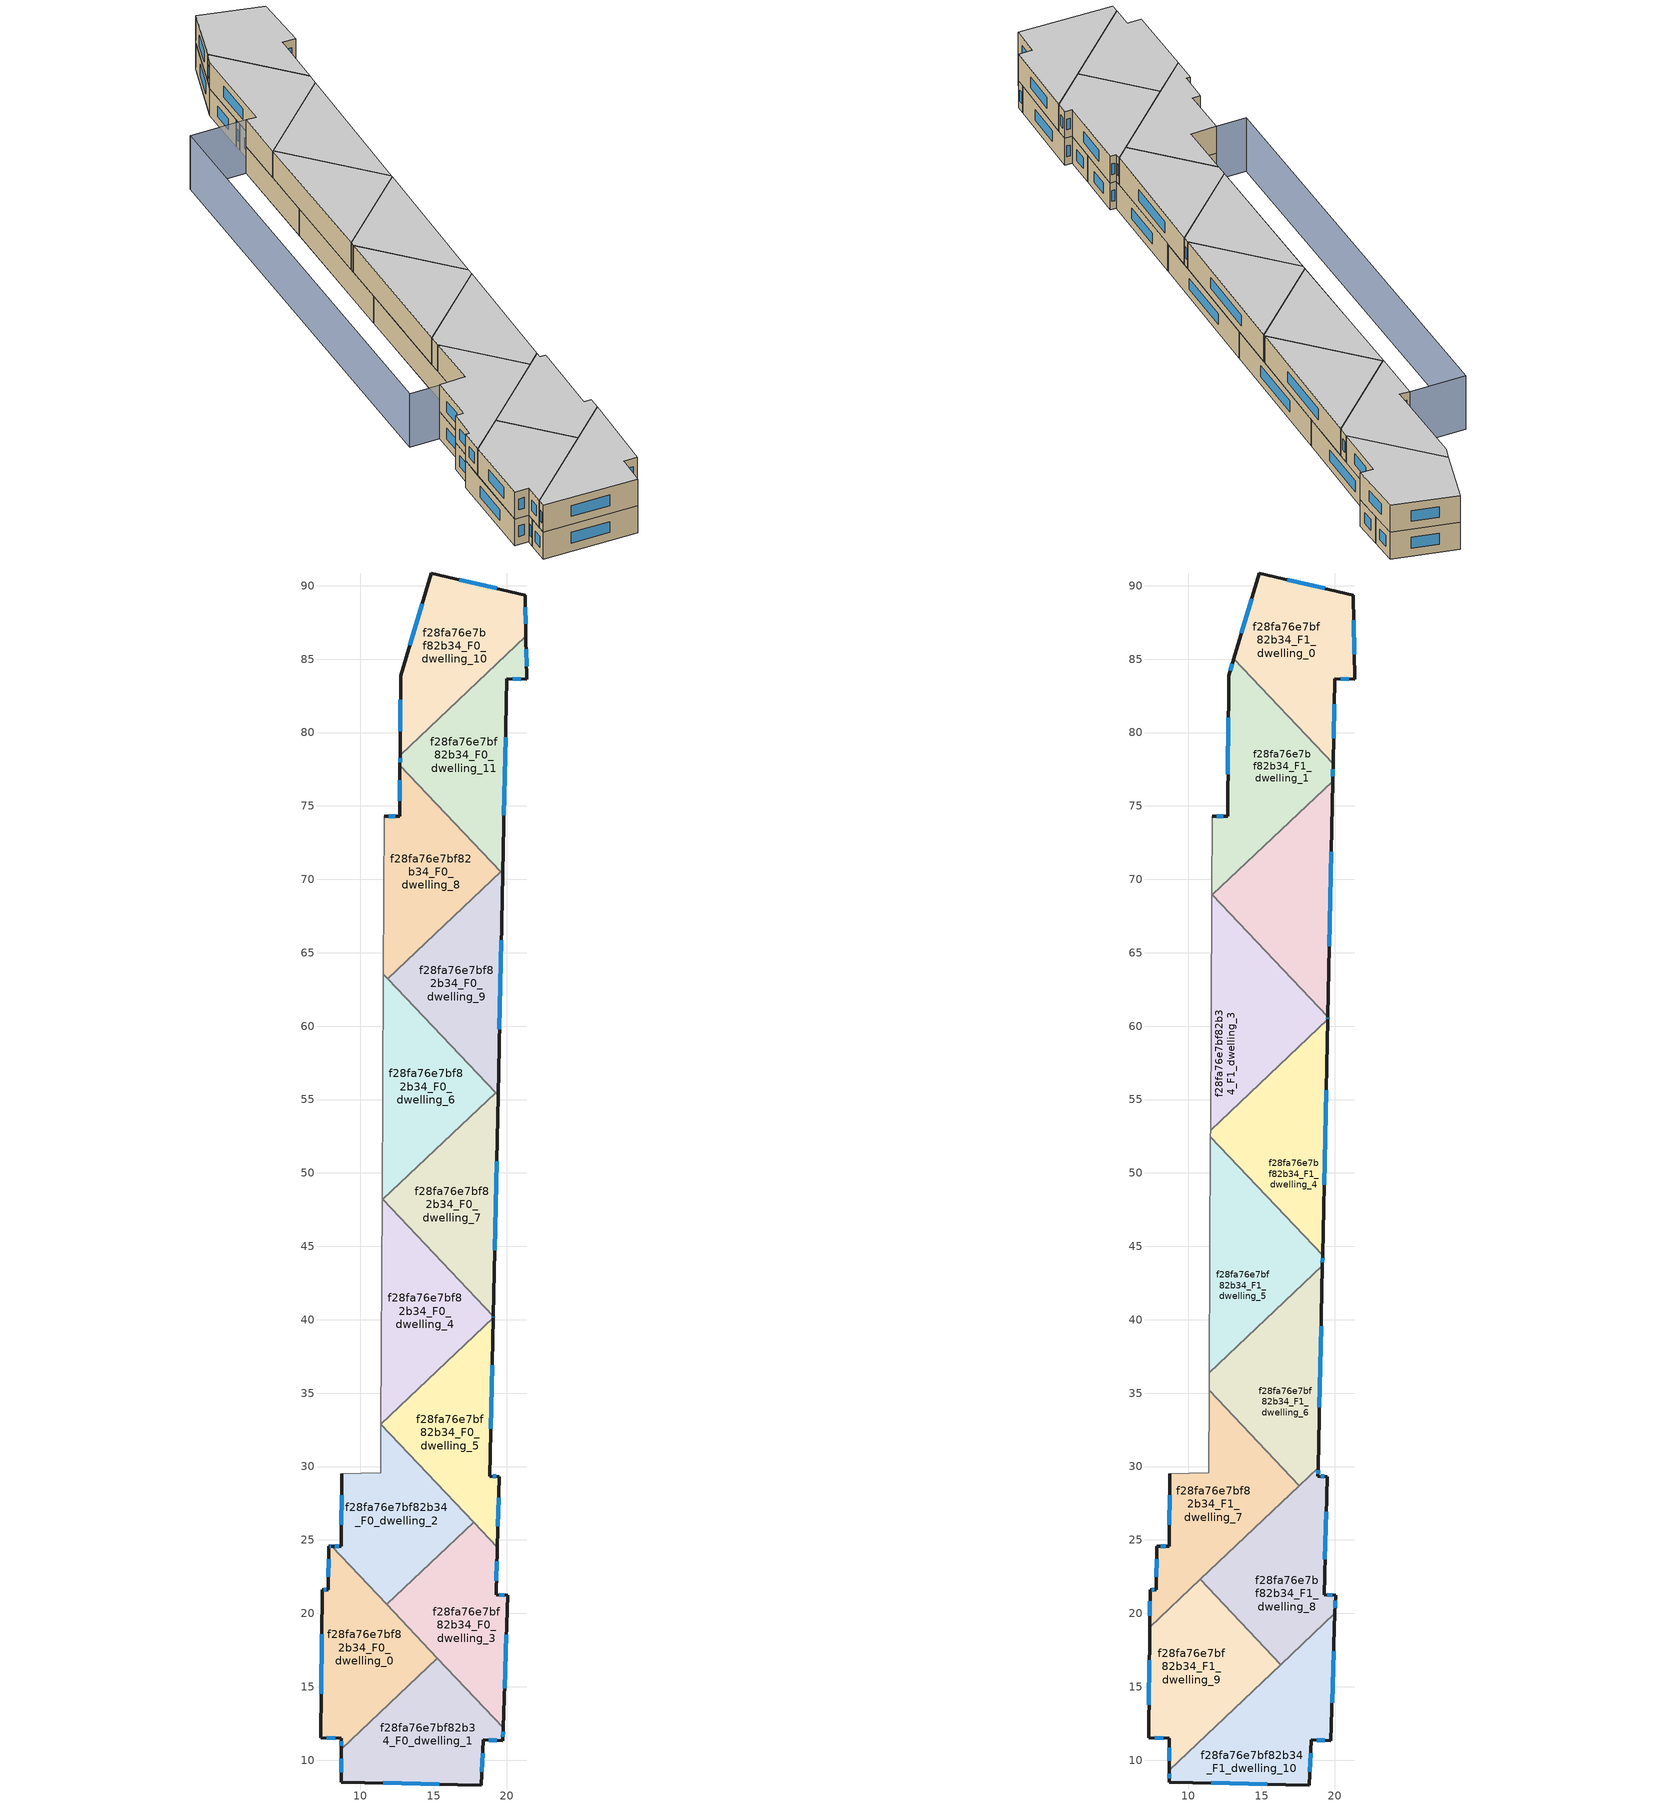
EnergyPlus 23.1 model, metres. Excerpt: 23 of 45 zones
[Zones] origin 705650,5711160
f28fa76e7bf82b34_F0_dwelling_0
 floor ground (EU_floor_Construction): 8.07,24.56 15.27,16.95 8.72,10.76 8.73,11.5 7.3,11.51 7.41,21.6 7.82,21.59 7.86,24.56 z0
 wall outside (EU_wall_Construction): 8.07,24.56 7.86,24.56 7.82,21.59 7.41,21.6 7.3,11.51 8.73,11.5 8.72,10.76 z0:3
 wall to f28fa76e7bf82b34_F0_dwelling_1 (EU_wall_Construction): 8.72,10.76 15.27,16.95 z0:3
 wall to f28fa76e7bf82b34_F0_dwelling_2 (EU_wall_Construction): 11.8,20.61 8.07,24.56 z0:3
 wall to f28fa76e7bf82b34_F0_dwelling_3 (EU_wall_Construction): 15.27,16.95 11.8,20.61 z0:3
 window (EU_Window_Construction): 7.7,21.59 7.53,21.6 / 7.85,23.67 7.84,22.48 / 8.01,24.56 7.93,24.56 / 8.72,11.27 8.72,10.98 / 7.73,11.51 8.3,11.5 / 7.38,18.58 7.33,14.53 z0.9:2.1
f28fa76e7bf82b34_F0_dwelling_1
 floor ground (EU_floor_Construction): 15.27,16.95 19.75,12.21 19.72,11.33 18.37,11.37 18.26,8.31 8.69,8.51 8.72,10.76 z0
 wall outside (EU_wall_Construction): 8.72,10.76 8.69,8.51 18.26,8.31 18.37,11.37 19.72,11.33 19.75,12.21 z0:3
 wall to f28fa76e7bf82b34_F0_dwelling_3 (EU_wall_Construction): 19.75,12.21 15.27,16.95 z0:3
 window (EU_Window_Construction): 19.73,11.59 19.74,11.94 / 18.77,11.36 19.31,11.34 / 18.29,9.22 18.34,10.45 / 11.56,8.45 15.39,8.37 / 8.71,10.08 8.7,9.18 z0.9:2.1
f28fa76e7bf82b34_F0_dwelling_10
 floor ground (EU_floor_Construction): 21.23,89.37 21.3,86.56 12.72,78.45 12.75,83.87 14.84,90.87 z0
 wall outside (EU_wall_Construction): 21.3,86.56 21.23,89.37 14.84,90.87 12.75,83.87 12.72,78.45 z0:3
 wall to f28fa76e7bf82b34_F0_dwelling_11 (EU_wall_Construction): 12.72,78.45 21.3,86.56 z0:3
 window (EU_Window_Construction): 12.74,82.25 12.73,80.07 / 14.21,88.77 13.38,85.96 / 19.32,89.81 16.75,90.42 / 21.28,87.4 21.25,88.53 z0.9:2.1
f28fa76e7bf82b34_F0_dwelling_11
 floor ground (EU_floor_Construction): 21.3,86.56 21.36,83.62 19.99,83.66 19.71,70.38 12.71,77.79 12.72,78.45 z0
 wall outside (EU_wall_Construction): 12.72,78.45 12.71,77.79 / 19.71,70.38 19.99,83.66 21.36,83.62 21.3,86.56 z0:3
 wall to f28fa76e7bf82b34_F0_dwelling_8 (EU_wall_Construction): 12.71,77.79 19.58,70.52 z0:3
 wall to f28fa76e7bf82b34_F0_dwelling_9 (EU_wall_Construction): 19.58,70.52 19.71,70.38 z0:3
 window (EU_Window_Construction): 12.72,78.25 12.71,77.99 / 21.34,84.5 21.31,85.68 / 20.4,83.65 20.95,83.63 / 19.79,74.36 19.91,79.68 z0.9:2.1
f28fa76e7bf82b34_F0_dwelling_2
 floor ground (EU_floor_Construction): 11.41,32.89 17.73,26.21 11.8,20.61 8.07,24.56 8.72,24.56 8.75,29.51 11.39,29.58 z0
 wall outside (EU_wall_Construction): 8.75,29.51 8.72,24.56 8.07,24.56 z0:3
 wall to f28fa76e7bf82b34_F0_dwelling_3 (EU_wall_Construction): 11.8,20.61 17.73,26.21 z0:3
 wall adiabatic (EU_wall_Construction): 11.41,32.89 11.39,29.58 8.75,29.51 z0:3
 wall to f28fa76e7bf82b34_F0_dwelling_5 (EU_wall_Construction): 17.73,26.21 11.41,32.89 z0:3
 window (EU_Window_Construction): 8.53,24.56 8.27,24.56 / 8.74,28.03 8.73,26.04 z0.9:2.1
f28fa76e7bf82b34_F0_dwelling_3
 floor ground (EU_floor_Construction): 19.34,24.5 19.25,21.26 20.04,21.24 19.75,12.21 11.8,20.61 17.73,26.21 z0
 wall outside (EU_wall_Construction): 19.75,12.21 20.04,21.24 19.25,21.26 19.34,24.5 z0:3
 wall to f28fa76e7bf82b34_F0_dwelling_5 (EU_wall_Construction): 19.34,24.5 17.73,26.21 z0:3
 window (EU_Window_Construction): 19.83,14.91 19.95,18.54 / 19.28,22.23 19.32,23.53 / 19.8,21.25 19.49,21.26 z0.9:2.1
f28fa76e7bf82b34_F0_dwelling_4
 floor ground (EU_floor_Construction): 11.5,48.27 19.07,40.25 19.07,40.13 11.41,32.89 z0
 wall outside (EU_wall_Construction): 19.07,40.13 19.07,40.25 z0:3
 wall adiabatic (EU_wall_Construction): 11.5,48.27 11.41,32.89 z0:3
 wall to f28fa76e7bf82b34_F0_dwelling_7 (EU_wall_Construction): 19.07,40.25 11.55,48.21 z0:3
 wall to f28fa76e7bf82b34_F0_dwelling_5 (EU_wall_Construction): 11.41,32.89 19.07,40.13 z0:3
 wall to f28fa76e7bf82b34_F0_dwelling_6 (EU_wall_Construction): 11.55,48.21 11.5,48.27 z0:3
 window (EU_Window_Construction): 19.07,40.17 19.07,40.21 z0.9:2.1
f28fa76e7bf82b34_F0_dwelling_5
 floor ground (EU_floor_Construction): 19.07,40.13 18.84,29.34 19.48,29.31 19.34,24.5 11.41,32.89 z0
 wall outside (EU_wall_Construction): 19.34,24.5 19.48,29.31 18.84,29.34 19.07,40.13 z0:3
 window (EU_Window_Construction): 18.91,32.57 19,36.9 / 19.29,29.32 19.03,29.34 / 19.38,25.94 19.44,27.87 z0.9:2.1
f28fa76e7bf82b34_F0_dwelling_6
 floor ground (EU_floor_Construction): 11.58,63.54 19.22,55.46 11.55,48.21 11.5,48.27 z0
 wall adiabatic (EU_wall_Construction): 11.58,63.54 11.5,48.27 z0:3
 wall to f28fa76e7bf82b34_F0_dwelling_7 (EU_wall_Construction): 11.55,48.21 19.22,55.46 z0:3
 wall to f28fa76e7bf82b34_F0_dwelling_9 (EU_wall_Construction): 19.22,55.46 11.87,63.23 z0:3
 wall to f28fa76e7bf82b34_F0_dwelling_8 (EU_wall_Construction): 11.87,63.23 11.58,63.54 z0:3
f28fa76e7bf82b34_F0_dwelling_7
 floor ground (EU_floor_Construction): 19.22,55.46 19.39,55.28 19.07,40.25 11.55,48.21 z0
 wall outside (EU_wall_Construction): 19.07,40.25 19.39,55.28 z0:3
 wall to f28fa76e7bf82b34_F0_dwelling_9 (EU_wall_Construction): 19.39,55.28 19.22,55.46 z0:3
 window (EU_Window_Construction): 19.17,44.75 19.3,50.78 z0.9:2.1
f28fa76e7bf82b34_F0_dwelling_8
 floor ground (EU_floor_Construction): 12.71,77.79 19.58,70.52 11.87,63.23 11.58,63.54 11.64,74.31 12.69,74.3 z0
 wall outside (EU_wall_Construction): 12.71,77.79 12.69,74.3 11.64,74.31 z0:3
 wall to f28fa76e7bf82b34_F0_dwelling_9 (EU_wall_Construction): 11.87,63.23 19.58,70.52 z0:3
 wall adiabatic (EU_wall_Construction): 11.64,74.31 11.58,63.54 z0:3
 window (EU_Window_Construction): 12.38,74.3 11.96,74.31 / 12.71,76.74 12.7,75.34 z0.9:2.1
f28fa76e7bf82b34_F0_dwelling_9
 floor ground (EU_floor_Construction): 19.58,70.52 19.71,70.38 19.39,55.28 11.87,63.23 z0
 wall outside (EU_wall_Construction): 19.39,55.28 19.71,70.38 z0:3
 window (EU_Window_Construction): 19.49,59.8 19.61,65.86 z0.9:2.1
f28fa76e7bf82b34_F1_dwelling_0
 floor to f28fa76e7bf82b34_F0_dwelling_10 (EU_floor_Construction): 21.23,89.37 21.3,86.56 16.2,81.75 13.1,85.03 14.84,90.87 z3
 floor to f28fa76e7bf82b34_F0_dwelling_11 (EU_floor_Construction): 21.3,86.56 21.36,83.62 19.99,83.66 19.87,77.87 16.2,81.75 z3
 wall outside (EU_wall_Construction): 19.87,77.87 19.99,83.66 21.36,83.62 21.23,89.37 14.84,90.87 13.1,85.03 z3:6
 wall to f28fa76e7bf82b34_F1_dwelling_1 (EU_wall_Construction): 13.1,85.03 19.87,77.87 z3:6
 window (EU_Window_Construction): 21.32,85.34 21.27,87.65 / 20.4,83.65 20.95,83.63 / 19.91,79.6 19.95,81.92 / 14.32,89.12 13.62,86.78 / 19.32,89.81 16.75,90.42 z3.9:5.1
 ceiling to f28fa76e7bf82b34_F2_dwelling_0 (EU_floor_Construction): 19.87,77.87 19.99,83.66 21.36,83.62 21.23,89.37 14.84,90.87 13.1,85.03 z6
f28fa76e7bf82b34_F1_dwelling_1
 floor to f28fa76e7bf82b34_F0_dwelling_11 (EU_floor_Construction): 16.2,81.75 19.87,77.87 19.84,76.68 16.63,73.64 12.71,77.79 12.72,78.45 z3
 floor to f28fa76e7bf82b34_F0_dwelling_10 (EU_floor_Construction): 13.1,85.03 16.2,81.75 12.72,78.45 12.75,83.87 z3
 floor to f28fa76e7bf82b34_F0_dwelling_8 (EU_floor_Construction): 12.71,77.79 16.63,73.64 11.61,68.9 11.64,74.31 12.69,74.3 z3
 wall outside (EU_wall_Construction): 13.1,85.03 12.75,83.87 12.69,74.3 11.64,74.31 / 19.84,76.68 19.87,77.87 z3:6
 wall adiabatic (EU_wall_Construction): 11.64,74.31 11.61,68.9 z3:6
 wall to f28fa76e7bf82b34_F1_dwelling_2 (EU_wall_Construction): 11.65,68.94 19.84,76.68 z3:6
 wall to f28fa76e7bf82b34_F1_dwelling_3 (EU_wall_Construction): 11.61,68.9 11.65,68.94 z3:6
 window (EU_Window_Construction): 12.99,84.68 12.85,84.21 / 19.85,77.04 19.86,77.51 / 12.38,74.3 11.96,74.31 / 12.73,81 12.71,77.16 z3.9:5.1
 ceiling to f28fa76e7bf82b34_F2_dwelling_1 (EU_floor_Construction): 19.84,76.68 19.87,77.87 13.1,85.03 12.75,83.87 12.69,74.3 11.64,74.31 11.61,68.9 z6
f28fa76e7bf82b34_F1_dwelling_10
 floor to f28fa76e7bf82b34_F0_dwelling_1 (EU_floor_Construction): 15.98,16.2 19.75,12.21 19.72,11.33 18.37,11.37 18.26,8.31 8.69,8.51 8.7,9.32 z3
 floor to f28fa76e7bf82b34_F0_dwelling_3 (EU_floor_Construction): 20,20 19.75,12.21 15.98,16.2 z3
 wall outside (EU_wall_Construction): 8.7,9.32 8.69,8.51 18.26,8.31 18.37,11.37 19.72,11.33 20,20 z3:6
 wall to f28fa76e7bf82b34_F1_dwelling_9 (EU_wall_Construction): 16.3,16.5 8.7,9.32 z3:6
 wall to f28fa76e7bf82b34_F1_dwelling_8 (EU_wall_Construction): 20,20 16.3,16.5 z3:6
 window (EU_Window_Construction): 19.8,13.92 19.92,17.4 / 18.77,11.36 19.31,11.34 / 18.29,9.22 18.34,10.45 / 11.56,8.45 15.39,8.37 / 8.7,9.08 8.7,8.75 z3.9:5.1
 ceiling to f28fa76e7bf82b34_F2_dwelling_10 (EU_floor_Construction): 18.26,8.31 18.37,11.37 19.72,11.33 20,20 8.7,9.32 8.69,8.51 z6
f28fa76e7bf82b34_F1_dwelling_2
 floor to f28fa76e7bf82b34_F0_dwelling_8 (EU_floor_Construction): 16.63,73.64 19.58,70.52 14.6,65.82 11.65,68.94 z3
 floor to f28fa76e7bf82b34_F0_dwelling_11 (EU_floor_Construction): 19.84,76.68 19.71,70.38 16.63,73.64 z3
 floor to f28fa76e7bf82b34_F0_dwelling_9 (EU_floor_Construction): 19.58,70.52 19.71,70.38 19.5,60.63 14.6,65.82 z3
 wall outside (EU_wall_Construction): 19.5,60.63 19.84,76.68 z3:6
 wall to f28fa76e7bf82b34_F1_dwelling_3 (EU_wall_Construction): 11.65,68.94 19.5,60.63 z3:6
 window (EU_Window_Construction): 19.61,65.44 19.74,71.88 z3.9:5.1
 ceiling to f28fa76e7bf82b34_F2_dwelling_2 (EU_floor_Construction): 19.5,60.63 19.84,76.68 11.65,68.94 z6
f28fa76e7bf82b34_F1_dwelling_3
 floor to f28fa76e7bf82b34_F0_dwelling_6 (EU_floor_Construction): 11.58,63.54 16.86,57.96 11.52,52.91 z3
 floor to f28fa76e7bf82b34_F0_dwelling_9 (EU_floor_Construction): 14.6,65.82 19.5,60.63 19.5,60.61 19.5,60.45 16.86,57.96 11.87,63.23 z3
 floor to f28fa76e7bf82b34_F0_dwelling_8 (EU_floor_Construction): 11.65,68.94 14.6,65.82 11.87,63.23 11.58,63.54 11.61,68.9 z3
 wall outside (EU_wall_Construction): 19.5,60.45 19.5,60.63 z3:6
 wall to f28fa76e7bf82b34_F1_dwelling_4 (EU_wall_Construction): 11.52,52.91 19.5,60.45 z3:6
 wall adiabatic (EU_wall_Construction): 11.61,68.9 11.52,52.91 z3:6
 window (EU_Window_Construction): 19.5,60.51 19.5,60.58 z3.9:5.1
 ceiling to f28fa76e7bf82b34_F2_dwelling_3 (EU_floor_Construction): 19.5,60.45 19.5,60.63 11.65,68.94 11.61,68.9 11.52,52.91 z6
f28fa76e7bf82b34_F1_dwelling_4
 floor to f28fa76e7bf82b34_F0_dwelling_7 (EU_floor_Construction): 19.22,55.46 19.39,55.28 19.16,44.39 13.67,50.21 z3
 floor to f28fa76e7bf82b34_F0_dwelling_6 (EU_floor_Construction): 16.86,57.96 19.22,55.46 13.67,50.21 11.52,52.48 11.52,52.91 z3
 floor to f28fa76e7bf82b34_F0_dwelling_9 (EU_floor_Construction): 19.5,60.45 19.39,55.28 16.86,57.96 z3
 wall outside (EU_wall_Construction): 19.16,44.39 19.5,60.45 z3:6
 wall to f28fa76e7bf82b34_F1_dwelling_5 (EU_wall_Construction): 11.52,52.48 19.16,44.39 z3:6
 wall adiabatic (EU_wall_Construction): 11.52,52.91 11.52,52.48 z3:6
 window (EU_Window_Construction): 19.26,49.2 19.4,55.65 z3.9:5.1
 ceiling to f28fa76e7bf82b34_F2_dwelling_4 (EU_floor_Construction): 19.16,44.39 19.5,60.45 11.52,52.91 11.52,52.48 z6
f28fa76e7bf82b34_F1_dwelling_5
 floor to f28fa76e7bf82b34_F0_dwelling_4 (EU_floor_Construction): 11.5,48.27 17.39,42.03 11.43,36.4 z3
 floor to f28fa76e7bf82b34_F0_dwelling_7 (EU_floor_Construction): 13.67,50.21 19.16,44.39 19.15,43.69 17.39,42.03 11.55,48.21 z3
 floor to f28fa76e7bf82b34_F0_dwelling_6 (EU_floor_Construction): 11.52,52.48 13.67,50.21 11.55,48.21 11.5,48.27 z3
 wall outside (EU_wall_Construction): 19.15,43.69 19.16,44.39 z3:6
 wall to f28fa76e7bf82b34_F1_dwelling_6 (EU_wall_Construction): 11.43,36.4 19.15,43.69 z3:6
 wall adiabatic (EU_wall_Construction): 11.52,52.48 11.43,36.4 z3:6
 window (EU_Window_Construction): 19.15,43.9 19.16,44.18 z3.9:5.1
 ceiling to f28fa76e7bf82b34_F2_dwelling_5 (EU_floor_Construction): 19.15,43.69 19.16,44.39 11.52,52.48 11.43,36.4 z6
f28fa76e7bf82b34_F1_dwelling_6
 floor to f28fa76e7bf82b34_F0_dwelling_5 (EU_floor_Construction): 19.07,40.13 18.85,29.91 17.57,28.7 12.57,33.99 z3
 floor to f28fa76e7bf82b34_F0_dwelling_4 (EU_floor_Construction): 17.39,42.03 19.07,40.25 19.07,40.13 12.57,33.99 11.42,35.2 11.43,36.4 z3
 floor to f28fa76e7bf82b34_F0_dwelling_7 (EU_floor_Construction): 19.15,43.69 19.07,40.25 17.39,42.03 z3
 wall outside (EU_wall_Construction): 18.85,29.91 19.15,43.69 z3:6
 wall to f28fa76e7bf82b34_F1_dwelling_7 (EU_wall_Construction): 11.42,35.21 17.57,28.7 z3:6
 wall adiabatic (EU_wall_Construction): 11.43,36.4 11.42,35.21 z3:6
 wall to f28fa76e7bf82b34_F1_dwelling_8 (EU_wall_Construction): 17.57,28.7 18.85,29.91 z3:6
 window (EU_Window_Construction): 18.94,34.04 19.06,39.57 z3.9:5.1
 ceiling to f28fa76e7bf82b34_F2_dwelling_6 (EU_floor_Construction): 18.85,29.91 19.15,43.69 11.43,36.4 11.42,35.21 17.57,28.7 z6
f28fa76e7bf82b34_F1_dwelling_7
 floor to f28fa76e7bf82b34_F0_dwelling_2 (EU_floor_Construction): 11.41,32.89 16.41,27.6 10.49,22 8.07,24.56 8.72,24.56 8.75,29.51 11.39,29.58 z3
 floor to f28fa76e7bf82b34_F0_dwelling_0 (EU_floor_Construction): 8.07,24.56 10.49,22 7.38,19.07 7.41,21.6 7.82,21.59 7.86,24.56 z3
 floor to f28fa76e7bf82b34_F0_dwelling_5 (EU_floor_Construction): 12.57,33.99 17.57,28.7 16.41,27.6 11.41,32.89 z3
 floor to f28fa76e7bf82b34_F0_dwelling_4 (EU_floor_Construction): 11.42,35.2 12.57,33.99 11.41,32.89 z3
 wall outside (EU_wall_Construction): 8.75,29.51 8.72,24.56 7.86,24.56 7.82,21.59 7.41,21.6 7.38,19.07 z3:6
 wall adiabatic (EU_wall_Construction): 11.42,35.21 11.39,29.58 8.75,29.51 z3:6
 wall to f28fa76e7bf82b34_F1_dwelling_9 (EU_wall_Construction): 7.38,19.07 10.81,22.31 z3:6
 wall to f28fa76e7bf82b34_F1_dwelling_8 (EU_wall_Construction): 10.81,22.31 17.57,28.7 z3:6
 window (EU_Window_Construction): 8.74,28.03 8.73,26.04 / 7.4,20.84 7.39,19.82 / 7.7,21.59 7.53,21.6 / 7.85,23.67 7.84,22.48 / 8.46,24.56 8.12,24.56 z3.9:5.1
 ceiling to f28fa76e7bf82b34_F2_dwelling_7 (EU_floor_Construction): 17.57,28.7 11.42,35.21 11.39,29.58 8.75,29.51 8.72,24.56 7.86,24.56 7.82,21.59 7.41,21.6 7.38,19.07 z6
f28fa76e7bf82b34_F1_dwelling_8
 floor to f28fa76e7bf82b34_F0_dwelling_3 (EU_floor_Construction): 19.34,24.5 19.25,21.26 20.04,21.24 20,20 16.3,16.5 12.13,20.92 17.73,26.21 z3
 floor to f28fa76e7bf82b34_F0_dwelling_2 (EU_floor_Construction): 16.41,27.6 17.73,26.21 12.13,20.92 10.81,22.31 z3
 floor to f28fa76e7bf82b34_F0_dwelling_5 (EU_floor_Construction): 19.48,29.31 19.34,24.5 16.41,27.6 18.85,29.91 18.84,29.34 z3
 wall outside (EU_wall_Construction): 20,20 20.04,21.24 19.25,21.26 19.48,29.31 18.84,29.34 18.85,29.91 z3:6
 wall to f28fa76e7bf82b34_F1_dwelling_9 (EU_wall_Construction): 10.81,22.31 16.3,16.5 z3:6
 window (EU_Window_Construction): 19.29,29.32 19.03,29.34 / 19.32,23.67 19.41,26.9 / 19.8,21.25 19.49,21.26 / 20.01,20.37 20.03,20.87 / 18.85,29.51 18.85,29.74 z3.9:5.1
 ceiling to f28fa76e7bf82b34_F2_dwelling_8 (EU_floor_Construction): 20,20 20.04,21.24 19.25,21.26 19.48,29.31 18.84,29.34 18.85,29.91 10.81,22.31 16.3,16.5 z6
f28fa76e7bf82b34_F1_dwelling_9
 floor to f28fa76e7bf82b34_F0_dwelling_0 (EU_floor_Construction): 10.49,22 15.27,16.95 8.72,10.76 8.73,11.5 7.3,11.51 7.38,19.07 z3
 floor to f28fa76e7bf82b34_F0_dwelling_1 (EU_floor_Construction): 15.27,16.95 15.98,16.2 8.7,9.32 8.72,10.76 z3
 floor to f28fa76e7bf82b34_F0_dwelling_3 (EU_floor_Construction): 12.13,20.92 16.3,16.5 15.98,16.2 11.8,20.61 z3
 floor to f28fa76e7bf82b34_F0_dwelling_2 (EU_floor_Construction): 10.81,22.31 12.13,20.92 11.8,20.61 10.49,22 z3
 wall outside (EU_wall_Construction): 7.38,19.07 7.3,11.51 8.73,11.5 8.7,9.32 z3:6
 window (EU_Window_Construction): 8.72,10.84 8.71,9.97 / 7.73,11.51 8.3,11.5 / 7.36,16.81 7.33,13.78 z3.9:5.1
 ceiling to f28fa76e7bf82b34_F2_dwelling_9 (EU_floor_Construction): 16.3,16.5 10.81,22.31 7.38,19.07 7.3,11.51 8.73,11.5 8.7,9.32 z6
shading: 11.64,74.38 11.39,29.47 / 11.39,29.47 5.71,29.51 / 5.71,29.51 5.96,74.41 / 5.96,74.41 11.64,74.38 z0:6
[Building]
EU S2 Campaign: North Axis=0; Terrain=City; Solar Distribution=FullExterior
[Site:Location]
London: Latitude=51.5; Longitude=-0.5; Time Zone=0; Elevation=25
[SizingPeriod:WeatherFileDays]
AnnualSizingPeriod: Begin Month=1; Begin Day of Month=1; End Month=12; End Day of Month=31; Day of Week for Start Day=Monday; Use Weather File Daylight Saving Period=No; Use Weather File Rain and Snow Indicators=No
[MATERIAL]
EU_InternalMass_Material: Roughness=MediumRough; Thickness=0.1; Conductivity=1; Density=1800; Specific Heat=900; Thermal Absorptance=0.9; Solar Absorptance=0.7; Visible Absorptance=0.7
[MATERIAL:NOMASS] Roughness=MediumRough; Thermal Absorptance=0.9; Solar Absorptance=0.7; Visible Absorptance=0.7
Name | Thermal Resistance
EU_wall_NoMass | 1.04674
EU_floor_NoMass | 2.04616
[WINDOWMATERIAL:SIMPLEGLAZINGSYSTEM]
EU_Window_SimpleGlazing: UFactor=4.25843; Solar Heat Gain Coefficient=0.85; Visible Transmittance=0.85
[CONSTRUCTION]
EU_wall_Construction: EU_wall_NoMass
EU_floor_Construction: EU_floor_NoMass
EU_Window_Construction: EU_Window_SimpleGlazing
EU_InternalMass_Construction: EU_InternalMass_Material
[ZONE] Type=1; Multiplier=1; Ceiling Height=autocalculate; Floor Area=autocalculate; Part of Total Floor Area=Yes
Name | Volume
f28fa76e7bf82b34_F0_dwelling_0; f28fa76e7bf82b34_F0_dwelling_1 | 177.252
f28fa76e7bf82b34_F1_dwelling_0 | 193.373
f28fa76e7bf82b34_F1_dwelling_1; f28fa76e7bf82b34_F1_dwelling_4 | 193.379
f28fa76e7bf82b34_F0_dwelling_10 | 177.259
f28fa76e7bf82b34_F1_dwelling_10 | 193.382
f28fa76e7bf82b34_F0_dwelling_11 | 177.245
f28fa76e7bf82b34_F0_dwelling_2 | 177.258
f28fa76e7bf82b34_F1_dwelling_2 | 193.372
f28fa76e7bf82b34_F0_dwelling_3 | 177.264
f28fa76e7bf82b34_F1_dwelling_3 | 193.389
f28fa76e7bf82b34_F0_dwelling_4 | 177.17
f28fa76e7bf82b34_F0_dwelling_5 | 177.257
f28fa76e7bf82b34_F1_dwelling_5 | 193.376
f28fa76e7bf82b34_F0_dwelling_6 | 177.267
f28fa76e7bf82b34_F1_dwelling_6 | 193.353
f28fa76e7bf82b34_F0_dwelling_7 | 177.24
f28fa76e7bf82b34_F1_dwelling_7 | 193.367
f28fa76e7bf82b34_F0_dwelling_8 | 177.26
f28fa76e7bf82b34_F1_dwelling_8 | 193.368
f28fa76e7bf82b34_F0_dwelling_9 | 177.243
f28fa76e7bf82b34_F1_dwelling_9 | 193.348
[INTERNALMASS] Construction=EU_InternalMass_Construction
Name | Zone or ZoneList | Surface Area
f28fa76e7bf82b34_F0_dwelling_0_EU_InternalMass | f28fa76e7bf82b34_F0_dwelling_0 | 59.0835
f28fa76e7bf82b34_F0_dwelling_1_EU_InternalMass | f28fa76e7bf82b34_F0_dwelling_1 | 59.0841
f28fa76e7bf82b34_F0_dwelling_2_EU_InternalMass | f28fa76e7bf82b34_F0_dwelling_2 | 59.0858
f28fa76e7bf82b34_F0_dwelling_3_EU_InternalMass | f28fa76e7bf82b34_F0_dwelling_3 | 59.088
f28fa76e7bf82b34_F0_dwelling_4_EU_InternalMass | f28fa76e7bf82b34_F0_dwelling_4 | 59.083
f28fa76e7bf82b34_F0_dwelling_5_EU_InternalMass | f28fa76e7bf82b34_F0_dwelling_5 | 59.0854
f28fa76e7bf82b34_F0_dwelling_6_EU_InternalMass | f28fa76e7bf82b34_F0_dwelling_6 | 59.0889
f28fa76e7bf82b34_F0_dwelling_7_EU_InternalMass | f28fa76e7bf82b34_F0_dwelling_7 | 59.0802
f28fa76e7bf82b34_F0_dwelling_8_EU_InternalMass | f28fa76e7bf82b34_F0_dwelling_8 | 59.0868
f28fa76e7bf82b34_F0_dwelling_9_EU_InternalMass | f28fa76e7bf82b34_F0_dwelling_9 | 59.0809
f28fa76e7bf82b34_F0_dwelling_10_EU_InternalMass | f28fa76e7bf82b34_F0_dwelling_10 | 59.0862
f28fa76e7bf82b34_F0_dwelling_11_EU_InternalMass | f28fa76e7bf82b34_F0_dwelling_11 | 59.0814
f28fa76e7bf82b34_F1_dwelling_0_EU_InternalMass | f28fa76e7bf82b34_F1_dwelling_0 | 64.4584
f28fa76e7bf82b34_F1_dwelling_1_EU_InternalMass | f28fa76e7bf82b34_F1_dwelling_1 | 64.4596
f28fa76e7bf82b34_F1_dwelling_2_EU_InternalMass | f28fa76e7bf82b34_F1_dwelling_2 | 64.453
f28fa76e7bf82b34_F1_dwelling_3_EU_InternalMass | f28fa76e7bf82b34_F1_dwelling_3 | 64.4658
f28fa76e7bf82b34_F1_dwelling_4_EU_InternalMass | f28fa76e7bf82b34_F1_dwelling_4 | 64.4592
f28fa76e7bf82b34_F1_dwelling_5_EU_InternalMass | f28fa76e7bf82b34_F1_dwelling_5 | 64.4556
f28fa76e7bf82b34_F1_dwelling_6_EU_InternalMass | f28fa76e7bf82b34_F1_dwelling_6 | 64.4551
f28fa76e7bf82b34_F1_dwelling_7_EU_InternalMass | f28fa76e7bf82b34_F1_dwelling_7 | 64.4558
f28fa76e7bf82b34_F1_dwelling_8_EU_InternalMass | f28fa76e7bf82b34_F1_dwelling_8 | 64.4556
f28fa76e7bf82b34_F1_dwelling_9_EU_InternalMass | f28fa76e7bf82b34_F1_dwelling_9 | 64.4498
f28fa76e7bf82b34_F1_dwelling_10_EU_InternalMass | f28fa76e7bf82b34_F1_dwelling_10 | 64.4606
[OTHEREQUIPMENT] Fuel Type=Electricity; Design Level Calculation Method=Watts/Area; Power per Zone Floor Area=1; Fraction Latent=0; Fraction Radiant=0; Fraction Lost=0; Carbon Dioxide Generation Rate=0; EndUse Subcategory=EU_Step8_InternalGains
Name | Zone or ZoneList or Space or SpaceList | Schedule
EU_Step8_InternalGain_f28fa76e7bf82b34_F0_dwelling_0_f000 | f28fa76e7bf82b34_F0_dwelling_0 | EU_Step8_GainSchedule_f28fa76e7bf82b34_F0_dwelling_0_f000
EU_Step8_InternalGain_f28fa76e7bf82b34_F0_dwelling_1_f000 | f28fa76e7bf82b34_F0_dwelling_1 | EU_Step8_GainSchedule_f28fa76e7bf82b34_F0_dwelling_1_f000
EU_Step8_InternalGain_f28fa76e7bf82b34_F0_dwelling_2_f000 | f28fa76e7bf82b34_F0_dwelling_2 | EU_Step8_GainSchedule_f28fa76e7bf82b34_F0_dwelling_2_f000
EU_Step8_InternalGain_f28fa76e7bf82b34_F0_dwelling_3_f000 | f28fa76e7bf82b34_F0_dwelling_3 | EU_Step8_GainSchedule_f28fa76e7bf82b34_F0_dwelling_3_f000
EU_Step8_InternalGain_f28fa76e7bf82b34_F0_dwelling_4_f000 | f28fa76e7bf82b34_F0_dwelling_4 | EU_Step8_GainSchedule_f28fa76e7bf82b34_F0_dwelling_4_f000
EU_Step8_InternalGain_f28fa76e7bf82b34_F0_dwelling_5_f000 | f28fa76e7bf82b34_F0_dwelling_5 | EU_Step8_GainSchedule_f28fa76e7bf82b34_F0_dwelling_5_f000
EU_Step8_InternalGain_f28fa76e7bf82b34_F0_dwelling_6_f000 | f28fa76e7bf82b34_F0_dwelling_6 | EU_Step8_GainSchedule_f28fa76e7bf82b34_F0_dwelling_6_f000
EU_Step8_InternalGain_f28fa76e7bf82b34_F0_dwelling_7_f000 | f28fa76e7bf82b34_F0_dwelling_7 | EU_Step8_GainSchedule_f28fa76e7bf82b34_F0_dwelling_7_f000
EU_Step8_InternalGain_f28fa76e7bf82b34_F0_dwelling_8_f000 | f28fa76e7bf82b34_F0_dwelling_8 | EU_Step8_GainSchedule_f28fa76e7bf82b34_F0_dwelling_8_f000
EU_Step8_InternalGain_f28fa76e7bf82b34_F0_dwelling_9_f000 | f28fa76e7bf82b34_F0_dwelling_9 | EU_Step8_GainSchedule_f28fa76e7bf82b34_F0_dwelling_9_f000
EU_Step8_InternalGain_f28fa76e7bf82b34_F0_dwelling_10_f000 | f28fa76e7bf82b34_F0_dwelling_10 | EU_Step8_GainSchedule_f28fa76e7bf82b34_F0_dwelling_10_f000
EU_Step8_InternalGain_f28fa76e7bf82b34_F0_dwelling_11_f000 | f28fa76e7bf82b34_F0_dwelling_11 | EU_Step8_GainSchedule_f28fa76e7bf82b34_F0_dwelling_11_f000
EU_Step8_InternalGain_f28fa76e7bf82b34_F1_dwelling_0_f000 | f28fa76e7bf82b34_F1_dwelling_0 | EU_Step8_GainSchedule_f28fa76e7bf82b34_F1_dwelling_0_f000
EU_Step8_InternalGain_f28fa76e7bf82b34_F1_dwelling_1_f000 | f28fa76e7bf82b34_F1_dwelling_1 | EU_Step8_GainSchedule_f28fa76e7bf82b34_F1_dwelling_1_f000
EU_Step8_InternalGain_f28fa76e7bf82b34_F1_dwelling_2_f000 | f28fa76e7bf82b34_F1_dwelling_2 | EU_Step8_GainSchedule_f28fa76e7bf82b34_F1_dwelling_2_f000
EU_Step8_InternalGain_f28fa76e7bf82b34_F1_dwelling_3_f000 | f28fa76e7bf82b34_F1_dwelling_3 | EU_Step8_GainSchedule_f28fa76e7bf82b34_F1_dwelling_3_f000
EU_Step8_InternalGain_f28fa76e7bf82b34_F1_dwelling_4_f000 | f28fa76e7bf82b34_F1_dwelling_4 | EU_Step8_GainSchedule_f28fa76e7bf82b34_F1_dwelling_4_f000
EU_Step8_InternalGain_f28fa76e7bf82b34_F1_dwelling_5_f000 | f28fa76e7bf82b34_F1_dwelling_5 | EU_Step8_GainSchedule_f28fa76e7bf82b34_F1_dwelling_5_f000
EU_Step8_InternalGain_f28fa76e7bf82b34_F1_dwelling_6_f000 | f28fa76e7bf82b34_F1_dwelling_6 | EU_Step8_GainSchedule_f28fa76e7bf82b34_F1_dwelling_6_f000
EU_Step8_InternalGain_f28fa76e7bf82b34_F1_dwelling_7_f000 | f28fa76e7bf82b34_F1_dwelling_7 | EU_Step8_GainSchedule_f28fa76e7bf82b34_F1_dwelling_7_f000
EU_Step8_InternalGain_f28fa76e7bf82b34_F1_dwelling_8_f000 | f28fa76e7bf82b34_F1_dwelling_8 | EU_Step8_GainSchedule_f28fa76e7bf82b34_F1_dwelling_8_f000
EU_Step8_InternalGain_f28fa76e7bf82b34_F1_dwelling_9_f000 | f28fa76e7bf82b34_F1_dwelling_9 | EU_Step8_GainSchedule_f28fa76e7bf82b34_F1_dwelling_9_f000
EU_Step8_InternalGain_f28fa76e7bf82b34_F1_dwelling_10_f000 | f28fa76e7bf82b34_F1_dwelling_10 | EU_Step8_GainSchedule_f28fa76e7bf82b34_F1_dwelling_10_f000
[ZONEVENTILATION:DESIGNFLOWRATE] Schedule=EU_AlwaysOn; Design Flow Rate Calculation Method=AirChanges/Hour; Air Changes per Hour=0.488719; Ventilation Type=Natural; Fan Pressure Rise=0; Fan Total Efficiency=1; Constant Term Coefficient=1; Temperature Term Coefficient=0; Velocity Term Coefficient=0; Velocity Squared Term Coefficient=0; Minimum Indoor Temperature=-100; Maximum Indoor Temperature=100; Delta Temperature=-100; Minimum Outdoor Temperature=-100; Maximum Outdoor Temperature=100; Maximum Wind Speed=40
Name | Zone or ZoneList or Space or SpaceList
EU_ConstantAir_f28fa76e7bf82b34_F0_dwelling_0 | f28fa76e7bf82b34_F0_dwelling_0
EU_ConstantAir_f28fa76e7bf82b34_F0_dwelling_1 | f28fa76e7bf82b34_F0_dwelling_1
EU_ConstantAir_f28fa76e7bf82b34_F0_dwelling_2 | f28fa76e7bf82b34_F0_dwelling_2
EU_ConstantAir_f28fa76e7bf82b34_F0_dwelling_3 | f28fa76e7bf82b34_F0_dwelling_3
EU_ConstantAir_f28fa76e7bf82b34_F0_dwelling_4 | f28fa76e7bf82b34_F0_dwelling_4
EU_ConstantAir_f28fa76e7bf82b34_F0_dwelling_5 | f28fa76e7bf82b34_F0_dwelling_5
EU_ConstantAir_f28fa76e7bf82b34_F0_dwelling_6 | f28fa76e7bf82b34_F0_dwelling_6
EU_ConstantAir_f28fa76e7bf82b34_F0_dwelling_7 | f28fa76e7bf82b34_F0_dwelling_7
EU_ConstantAir_f28fa76e7bf82b34_F0_dwelling_8 | f28fa76e7bf82b34_F0_dwelling_8
EU_ConstantAir_f28fa76e7bf82b34_F0_dwelling_9 | f28fa76e7bf82b34_F0_dwelling_9
EU_ConstantAir_f28fa76e7bf82b34_F0_dwelling_10 | f28fa76e7bf82b34_F0_dwelling_10
EU_ConstantAir_f28fa76e7bf82b34_F0_dwelling_11 | f28fa76e7bf82b34_F0_dwelling_11
EU_ConstantAir_f28fa76e7bf82b34_F1_dwelling_0 | f28fa76e7bf82b34_F1_dwelling_0
EU_ConstantAir_f28fa76e7bf82b34_F1_dwelling_1 | f28fa76e7bf82b34_F1_dwelling_1
EU_ConstantAir_f28fa76e7bf82b34_F1_dwelling_2 | f28fa76e7bf82b34_F1_dwelling_2
EU_ConstantAir_f28fa76e7bf82b34_F1_dwelling_3 | f28fa76e7bf82b34_F1_dwelling_3
EU_ConstantAir_f28fa76e7bf82b34_F1_dwelling_4 | f28fa76e7bf82b34_F1_dwelling_4
EU_ConstantAir_f28fa76e7bf82b34_F1_dwelling_5 | f28fa76e7bf82b34_F1_dwelling_5
EU_ConstantAir_f28fa76e7bf82b34_F1_dwelling_6 | f28fa76e7bf82b34_F1_dwelling_6
EU_ConstantAir_f28fa76e7bf82b34_F1_dwelling_7 | f28fa76e7bf82b34_F1_dwelling_7
EU_ConstantAir_f28fa76e7bf82b34_F1_dwelling_8 | f28fa76e7bf82b34_F1_dwelling_8
EU_ConstantAir_f28fa76e7bf82b34_F1_dwelling_9 | f28fa76e7bf82b34_F1_dwelling_9
EU_ConstantAir_f28fa76e7bf82b34_F1_dwelling_10 | f28fa76e7bf82b34_F1_dwelling_10
[HVACTEMPLATE:THERMOSTAT] Constant Heating Setpoint=20; Constant Cooling Setpoint=50
EU_HeatOnly_f28fa76e7bf82b34_F0_dwelling_0; EU_HeatOnly_f28fa76e7bf82b34_F0_dwelling_1; EU_HeatOnly_f28fa76e7bf82b34_F0_dwelling_2; EU_HeatOnly_f28fa76e7bf82b34_F0_dwelling_3; EU_HeatOnly_f28fa76e7bf82b34_F0_dwelling_4; EU_HeatOnly_f28fa76e7bf82b34_F0_dwelling_5; EU_HeatOnly_f28fa76e7bf82b34_F0_dwelling_6; EU_HeatOnly_f28fa76e7bf82b34_F0_dwelling_7; EU_HeatOnly_f28fa76e7bf82b34_F0_dwelling_8; EU_HeatOnly_f28fa76e7bf82b34_F0_dwelling_9; EU_HeatOnly_f28fa76e7bf82b34_F0_dwelling_10; EU_HeatOnly_f28fa76e7bf82b34_F0_dwelling_11; EU_HeatOnly_f28fa76e7bf82b34_F1_dwelling_0; EU_HeatOnly_f28fa76e7bf82b34_F1_dwelling_1; EU_HeatOnly_f28fa76e7bf82b34_F1_dwelling_2; EU_HeatOnly_f28fa76e7bf82b34_F1_dwelling_3; EU_HeatOnly_f28fa76e7bf82b34_F1_dwelling_4; EU_HeatOnly_f28fa76e7bf82b34_F1_dwelling_5; EU_HeatOnly_f28fa76e7bf82b34_F1_dwelling_6; EU_HeatOnly_f28fa76e7bf82b34_F1_dwelling_7; EU_HeatOnly_f28fa76e7bf82b34_F1_dwelling_8; EU_HeatOnly_f28fa76e7bf82b34_F1_dwelling_9; EU_HeatOnly_f28fa76e7bf82b34_F1_dwelling_10; EU_HeatOnly_f28fa76e7bf82b34_F2_dwelling_0; EU_HeatOnly_f28fa76e7bf82b34_F2_dwelling_1; EU_HeatOnly_f28fa76e7bf82b34_F2_dwelling_2; EU_HeatOnly_f28fa76e7bf82b34_F2_dwelling_3; EU_HeatOnly_f28fa76e7bf82b34_F2_dwelling_4; EU_HeatOnly_f28fa76e7bf82b34_F2_dwelling_5; EU_HeatOnly_f28fa76e7bf82b34_F2_dwelling_6; EU_HeatOnly_f28fa76e7bf82b34_F2_dwelling_7; EU_HeatOnly_f28fa76e7bf82b34_F2_dwelling_8; EU_HeatOnly_f28fa76e7bf82b34_F2_dwelling_9; EU_HeatOnly_f28fa76e7bf82b34_F2_dwelling_10; EU_HeatOnly_f28fa76e7bf82b34_F3_dwelling_0; EU_HeatOnly_f28fa76e7bf82b34_F3_dwelling_1; EU_HeatOnly_f28fa76e7bf82b34_F3_dwelling_2; EU_HeatOnly_f28fa76e7bf82b34_F3_dwelling_3; EU_HeatOnly_f28fa76e7bf82b34_F3_dwelling_4; EU_HeatOnly_f28fa76e7bf82b34_F3_dwelling_5; EU_HeatOnly_f28fa76e7bf82b34_F3_dwelling_6; EU_HeatOnly_f28fa76e7bf82b34_F3_dwelling_7; EU_HeatOnly_f28fa76e7bf82b34_F3_dwelling_8; EU_HeatOnly_f28fa76e7bf82b34_F3_dwelling_9; EU_HeatOnly_f28fa76e7bf82b34_F3_dwelling_10
[HVACTEMPLATE:ZONE:IDEALLOADSAIRSYSTEM] System Availability Schedule=EU_AlwaysOn; Maximum Heating Supply Air Temperature=50; Minimum Cooling Supply Air Temperature=13; Maximum Heating Supply Air Humidity Ratio=0.0156; Minimum Cooling Supply Air Humidity Ratio=0.0077; Heating Limit=NoLimit; Cooling Limit=NoLimit; Heating Availability Schedule=EU_AlwaysOn; Cooling Availability Schedule=EU_CoolingOff; Dehumidification Control Type=ConstantSensibleHeatRatio; Cooling Sensible Heat Ratio=0.7; Dehumidification Setpoint=60; Humidification Control Type=None; Humidification Setpoint=30; Outdoor Air Method=None; Outdoor Air Flow Rate per Person=0.00944; Outdoor Air Flow Rate per Zone Floor Area=0; Outdoor Air Flow Rate per Zone=0; Demand Controlled Ventilation Type=None; Outdoor Air Economizer Type=NoEconomizer; Heat Recovery Type=None; Sensible Heat Recovery Effectiveness=0.7; Latent Heat Recovery Effectiveness=0.65
Name | Template Thermostat
f28fa76e7bf82b34_F0_dwelling_0 | EU_HeatOnly_f28fa76e7bf82b34_F0_dwelling_0
f28fa76e7bf82b34_F0_dwelling_1 | EU_HeatOnly_f28fa76e7bf82b34_F0_dwelling_1
f28fa76e7bf82b34_F0_dwelling_2 | EU_HeatOnly_f28fa76e7bf82b34_F0_dwelling_2
f28fa76e7bf82b34_F0_dwelling_3 | EU_HeatOnly_f28fa76e7bf82b34_F0_dwelling_3
f28fa76e7bf82b34_F0_dwelling_4 | EU_HeatOnly_f28fa76e7bf82b34_F0_dwelling_4
f28fa76e7bf82b34_F0_dwelling_5 | EU_HeatOnly_f28fa76e7bf82b34_F0_dwelling_5
f28fa76e7bf82b34_F0_dwelling_6 | EU_HeatOnly_f28fa76e7bf82b34_F0_dwelling_6
f28fa76e7bf82b34_F0_dwelling_7 | EU_HeatOnly_f28fa76e7bf82b34_F0_dwelling_7
f28fa76e7bf82b34_F0_dwelling_8 | EU_HeatOnly_f28fa76e7bf82b34_F0_dwelling_8
f28fa76e7bf82b34_F0_dwelling_9 | EU_HeatOnly_f28fa76e7bf82b34_F0_dwelling_9
f28fa76e7bf82b34_F0_dwelling_10 | EU_HeatOnly_f28fa76e7bf82b34_F0_dwelling_10
f28fa76e7bf82b34_F0_dwelling_11 | EU_HeatOnly_f28fa76e7bf82b34_F0_dwelling_11
f28fa76e7bf82b34_F1_dwelling_0 | EU_HeatOnly_f28fa76e7bf82b34_F1_dwelling_0
f28fa76e7bf82b34_F1_dwelling_1 | EU_HeatOnly_f28fa76e7bf82b34_F1_dwelling_1
f28fa76e7bf82b34_F1_dwelling_2 | EU_HeatOnly_f28fa76e7bf82b34_F1_dwelling_2
f28fa76e7bf82b34_F1_dwelling_3 | EU_HeatOnly_f28fa76e7bf82b34_F1_dwelling_3
f28fa76e7bf82b34_F1_dwelling_4 | EU_HeatOnly_f28fa76e7bf82b34_F1_dwelling_4
f28fa76e7bf82b34_F1_dwelling_5 | EU_HeatOnly_f28fa76e7bf82b34_F1_dwelling_5
f28fa76e7bf82b34_F1_dwelling_6 | EU_HeatOnly_f28fa76e7bf82b34_F1_dwelling_6
f28fa76e7bf82b34_F1_dwelling_7 | EU_HeatOnly_f28fa76e7bf82b34_F1_dwelling_7
f28fa76e7bf82b34_F1_dwelling_8 | EU_HeatOnly_f28fa76e7bf82b34_F1_dwelling_8
f28fa76e7bf82b34_F1_dwelling_9 | EU_HeatOnly_f28fa76e7bf82b34_F1_dwelling_9
f28fa76e7bf82b34_F1_dwelling_10 | EU_HeatOnly_f28fa76e7bf82b34_F1_dwelling_10
[SIZING:ZONE] Zone Cooling Design Supply Air Temperature Input Method=SupplyAirTemperature; Zone Cooling Design Supply Air Temperature=13; Zone Heating Design Supply Air Temperature Input Method=SupplyAirTemperature; Zone Heating Design Supply Air Temperature=50; Zone Cooling Design Supply Air Humidity Ratio=0.008; Zone Heating Design Supply Air Humidity Ratio=0.008; Cooling Design Air Flow Method=DesignDay; Cooling Design Air Flow Rate=0; Cooling Minimum Air Flow per Zone Floor Area=0.000762; Cooling Minimum Air Flow=0; Cooling Minimum Air Flow Fraction=0.2; Heating Design Air Flow Method=DesignDay; Heating Design Air Flow Rate=0; Heating Maximum Air Flow per Zone Floor Area=0.002032; Heating Maximum Air Flow=0.141576; Heating Maximum Air Flow Fraction=0.3; Account for Dedicated Outdoor Air System=No; Dedicated Outdoor Air System Control Strategy=NeutralSupplyAir; Dedicated Outdoor Air Low Setpoint Temperature for Design=autosize; Dedicated Outdoor Air High Setpoint Temperature for Design=autosize; Zone Load Sizing Method=Sensible Load Only No Latent Load; Zone Latent Cooling Design Supply Air Humidity Ratio Input Method=HumidityRatioDifference; Zone Cooling Design Supply Air Humidity Ratio Difference=0.005; Zone Latent Heating Design Supply Air Humidity Ratio Input Method=HumidityRatioDifference; Zone Humidification Design Supply Air Humidity Ratio Difference=0.005
f28fa76e7bf82b34_F0_dwelling_0; f28fa76e7bf82b34_F0_dwelling_1; f28fa76e7bf82b34_F0_dwelling_2; f28fa76e7bf82b34_F0_dwelling_3; f28fa76e7bf82b34_F0_dwelling_4; f28fa76e7bf82b34_F0_dwelling_5; f28fa76e7bf82b34_F0_dwelling_6; f28fa76e7bf82b34_F0_dwelling_7; f28fa76e7bf82b34_F0_dwelling_8; f28fa76e7bf82b34_F0_dwelling_9; f28fa76e7bf82b34_F0_dwelling_10; f28fa76e7bf82b34_F0_dwelling_11; f28fa76e7bf82b34_F1_dwelling_0; f28fa76e7bf82b34_F1_dwelling_1; f28fa76e7bf82b34_F1_dwelling_2; f28fa76e7bf82b34_F1_dwelling_3; f28fa76e7bf82b34_F1_dwelling_4; f28fa76e7bf82b34_F1_dwelling_5; f28fa76e7bf82b34_F1_dwelling_6; f28fa76e7bf82b34_F1_dwelling_7; f28fa76e7bf82b34_F1_dwelling_8; f28fa76e7bf82b34_F1_dwelling_9; f28fa76e7bf82b34_F1_dwelling_10
[SCHEDULE:CONSTANT]
Name | Hourly Value
EU_AlwaysOn | 1
EU_CoolingOff | 0
[SCHEDULE:FILE] Column Number=1; Rows to Skip at Top=0; Number of Hours of Data=8760; Column Separator=Comma; Interpolate to Timestep=No; Minutes per Item=60; Adjust Schedule for Daylight Savings=Yes
Name | File
EU_Step8_GainSchedule_f28fa76e7bf82b34_F0_dwelling_0_f000 | ../../schedules/f28fa76e7bf82b34/f28fa76e7bf82b34_F0_dwelling_0_f000_gain.csv
EU_Step8_GainSchedule_f28fa76e7bf82b34_F0_dwelling_1_f000 | ../../schedules/f28fa76e7bf82b34/f28fa76e7bf82b34_F0_dwelling_1_f000_gain.csv
EU_Step8_GainSchedule_f28fa76e7bf82b34_F0_dwelling_2_f000 | ../../schedules/f28fa76e7bf82b34/f28fa76e7bf82b34_F0_dwelling_2_f000_gain.csv
EU_Step8_GainSchedule_f28fa76e7bf82b34_F0_dwelling_3_f000 | ../../schedules/f28fa76e7bf82b34/f28fa76e7bf82b34_F0_dwelling_3_f000_gain.csv
EU_Step8_GainSchedule_f28fa76e7bf82b34_F0_dwelling_4_f000 | ../../schedules/f28fa76e7bf82b34/f28fa76e7bf82b34_F0_dwelling_4_f000_gain.csv
EU_Step8_GainSchedule_f28fa76e7bf82b34_F0_dwelling_5_f000 | ../../schedules/f28fa76e7bf82b34/f28fa76e7bf82b34_F0_dwelling_5_f000_gain.csv
EU_Step8_GainSchedule_f28fa76e7bf82b34_F0_dwelling_6_f000 | ../../schedules/f28fa76e7bf82b34/f28fa76e7bf82b34_F0_dwelling_6_f000_gain.csv
EU_Step8_GainSchedule_f28fa76e7bf82b34_F0_dwelling_7_f000 | ../../schedules/f28fa76e7bf82b34/f28fa76e7bf82b34_F0_dwelling_7_f000_gain.csv
EU_Step8_GainSchedule_f28fa76e7bf82b34_F0_dwelling_8_f000 | ../../schedules/f28fa76e7bf82b34/f28fa76e7bf82b34_F0_dwelling_8_f000_gain.csv
EU_Step8_GainSchedule_f28fa76e7bf82b34_F0_dwelling_9_f000 | ../../schedules/f28fa76e7bf82b34/f28fa76e7bf82b34_F0_dwelling_9_f000_gain.csv
EU_Step8_GainSchedule_f28fa76e7bf82b34_F0_dwelling_10_f000 | ../../schedules/f28fa76e7bf82b34/f28fa76e7bf82b34_F0_dwelling_10_f000_gain.csv
EU_Step8_GainSchedule_f28fa76e7bf82b34_F0_dwelling_11_f000 | ../../schedules/f28fa76e7bf82b34/f28fa76e7bf82b34_F0_dwelling_11_f000_gain.csv
EU_Step8_GainSchedule_f28fa76e7bf82b34_F1_dwelling_0_f000 | ../../schedules/f28fa76e7bf82b34/f28fa76e7bf82b34_F1_dwelling_0_f000_gain.csv
EU_Step8_GainSchedule_f28fa76e7bf82b34_F1_dwelling_1_f000 | ../../schedules/f28fa76e7bf82b34/f28fa76e7bf82b34_F1_dwelling_1_f000_gain.csv
EU_Step8_GainSchedule_f28fa76e7bf82b34_F1_dwelling_2_f000 | ../../schedules/f28fa76e7bf82b34/f28fa76e7bf82b34_F1_dwelling_2_f000_gain.csv
EU_Step8_GainSchedule_f28fa76e7bf82b34_F1_dwelling_3_f000 | ../../schedules/f28fa76e7bf82b34/f28fa76e7bf82b34_F1_dwelling_3_f000_gain.csv
EU_Step8_GainSchedule_f28fa76e7bf82b34_F1_dwelling_4_f000 | ../../schedules/f28fa76e7bf82b34/f28fa76e7bf82b34_F1_dwelling_4_f000_gain.csv
EU_Step8_GainSchedule_f28fa76e7bf82b34_F1_dwelling_5_f000 | ../../schedules/f28fa76e7bf82b34/f28fa76e7bf82b34_F1_dwelling_5_f000_gain.csv
EU_Step8_GainSchedule_f28fa76e7bf82b34_F1_dwelling_6_f000 | ../../schedules/f28fa76e7bf82b34/f28fa76e7bf82b34_F1_dwelling_6_f000_gain.csv
EU_Step8_GainSchedule_f28fa76e7bf82b34_F1_dwelling_7_f000 | ../../schedules/f28fa76e7bf82b34/f28fa76e7bf82b34_F1_dwelling_7_f000_gain.csv
EU_Step8_GainSchedule_f28fa76e7bf82b34_F1_dwelling_8_f000 | ../../schedules/f28fa76e7bf82b34/f28fa76e7bf82b34_F1_dwelling_8_f000_gain.csv
EU_Step8_GainSchedule_f28fa76e7bf82b34_F1_dwelling_9_f000 | ../../schedules/f28fa76e7bf82b34/f28fa76e7bf82b34_F1_dwelling_9_f000_gain.csv
EU_Step8_GainSchedule_f28fa76e7bf82b34_F1_dwelling_10_f000 | ../../schedules/f28fa76e7bf82b34/f28fa76e7bf82b34_F1_dwelling_10_f000_gain.csv
